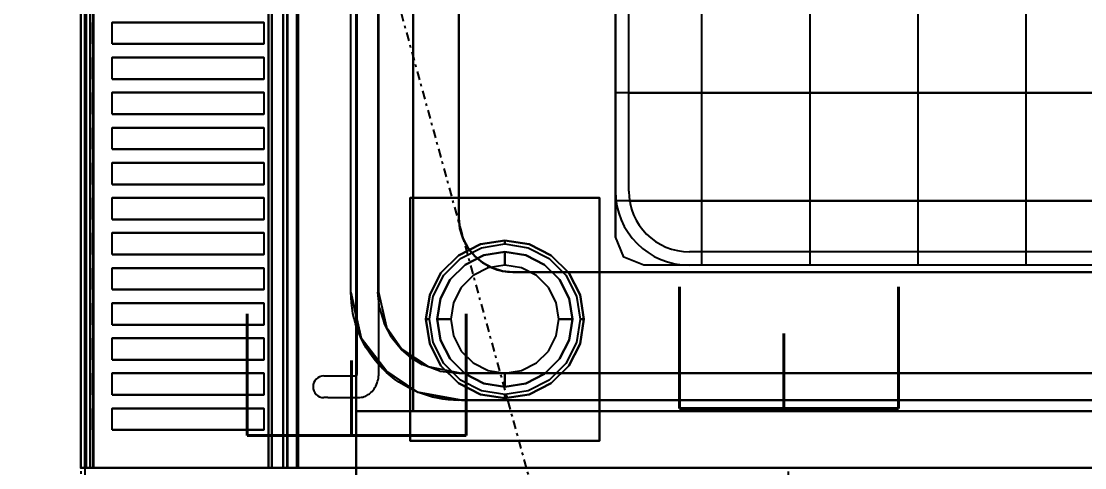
# Model space of a CAD drawing. Header units: millimetres. Extents: x 45 to 25350, y 77 to 5059.
# Drawn here: x 22147.8 to 22187.16, y 4019.1 to 4035.64 of the extents above; entities that cross this region are included whole.
import ezdxf

# ---------------------------------------------------------------- set-up
doc = ezdxf.new("R2010")
doc.units = ezdxf.units.MM
doc.header["$LTSCALE"] = 5
doc.linetypes.add('DASHED2', pattern=[9.525, 6.35, -3.175])
doc.linetypes.add('TRATTO-PUNTO', pattern=[1, 0.5, -0.25, 0, -0.25])
for name, color, linetype in [('200-EquipBorder-2d', 9, 'Continuous'), ('200-EquipHidden-2D', 53, 'DASHED2'), ('200-EquipInternal-2d', 252, 'Continuous'), ('200-EquipSteel-3d', 9, 'Continuous'), ('250-ele-2d', 20, 'Continuous'), ('HG-001 Duvar', 6, 'Continuous')]:
    doc.layers.add(name, color=color, linetype=linetype)
doc.layers.add('200-InsPoint-3D', color=3, linetype='Continuous', plot=False)
doc.styles.add('SIMPLEX', font='simplex')

# ---------------------------------------------------------------- blocks, each defined once
blk = doc.blocks.new('ECON')
at = {"layer": '250-ele-2d'}
for p, q in [((0, 40.64), (0, 20.32)), ((-40.64, 0), (-20.32, 0)), ((20.32, 0), (40.64, 0)), ((0, -20.32), (0, -40.64))]:
    blk.add_line(p, q, dxfattribs=at)
for radius in [20.32, 1]:
    blk.add_circle((0, 0), radius, dxfattribs=at)
blk.add_point((0, 0), dxfattribs=at)
at = {"layer": '250-ele-2d', "style": 'SIMPLEX', "flags": 8}
blk.add_attdef('E', (50.05, -40.64), '', height=81, dxfattribs=at)
blk = doc.blocks.new('ELECTROLUX-MC7-BODY400X250')
at = {"layer": '200-EquipBorder-2d'}
for p, q in [((0, 0), (400, 0)), ((0, -655), (0, 0))]:
    blk.add_line(p, q, dxfattribs=at)
at = {"layer": '200-EquipInternal-2d'}
blk.add_line((0, -80), (400, -80), dxfattribs=at)
at = {"layer": '200-EquipSteel-3d'}
for points, invisible_edges in [([(0, -0.34, 912.22), (0, 0, 910.5), (400, 0, 910.5), (400, -0.34, 912.22)], 8), ([(0, 0, 902.7), (0, -0.13, 901.81), (400, -0.13, 901.81), (400, 0, 902.7)], 2), ([(0, -0.13, 901.81), (0, -0.54, 901.01), (400, -0.54, 901.01), (400, -0.13, 901.81)], 10), ([(0, -1.32, 913.68), (0, -0.34, 912.22), (400, -0.34, 912.22), (400, -1.32, 913.68)], 10), ([(0, -0.54, 901.01), (0, -1.19, 900.39), (400, -1.19, 900.39), (400, -0.54, 901.01)], 10), ([(0, -1.19, 900.39), (0, -2, 900), (400, -2, 900), (400, -1.19, 900.39)], 8), ([(0, -2.78, 914.66), (0, -1.32, 913.68), (400, -1.32, 913.68), (400, -2.78, 914.66)], 10), ([(0, -655, 650), (0, -655, 900), (0, -2, 900), (0, -102, 724)], 12), ([(0, -2, 900), (0, -2, 724), (0, -102, 724)], 8), ([(0, -4.5, 915), (0, -2.78, 914.66), (400, -2.78, 914.66), (400, -4.5, 915)], 2), ([(0, -71.6, 914.58), (0, -69.5, 915), (400, -69.5, 915), (400, -71.6, 914.58)], 8), ([(0, -73.39, 913.39), (0, -71.6, 914.58), (400, -71.6, 914.58), (400, -73.39, 913.39)], 10), ([(0, -74.58, 911.6), (0, -73.39, 913.39), (400, -73.39, 913.39), (400, -74.58, 911.6)], 10), ([(0, -75, 909.5), (0, -74.58, 911.6), (400, -74.58, 911.6), (400, -75, 909.5)], 2), ([(0, -75.45, 903.59), (0, -75, 905.7), (400, -75, 905.7), (400, -75.45, 903.59)], 8), ([(0, -76.64, 901.78), (0, -75.45, 903.59), (400, -75.45, 903.59), (400, -76.64, 901.78)], 10), ([(0, -78.4, 900.53), (0, -76.64, 901.78), (400, -76.64, 901.78), (400, -78.4, 900.53)], 10), ([(0, -80.5, 900), (0, -78.4, 900.53), (400, -78.4, 900.53), (400, -80.5, 900)], 2), ([(0, -102, 724), (0, -655, 650), (0, -102, 650)], 1)]:
    blk.add_3dface(points, dxfattribs=dict(at, invisible_edges=invisible_edges))
for points in [[(0, 0, 910.5), (0, 0, 902.7), (400, 0, 902.7), (400, 0, 910.5)], [(0, -2, 724), (0, -2, 900), (400, -2, 900), (400, -2, 724)], [(0, -2, 724), (0, -102, 724), (400, -102, 724), (400, -2, 724)], [(0, -69.5, 915), (0, -4.5, 915), (400, -4.5, 915), (400, -69.5, 915)], [(0, -75, 905.7), (0, -75, 909.5), (400, -75, 909.5), (400, -75, 905.7)], [(0, -655, 650), (0, -102, 650), (400, -102, 650), (400, -655, 650)], [(0, -102, 650), (400, -102, 650), (400, -102, 724), (0, -102, 724)]]:
    blk.add_3dface(points, dxfattribs=at)
at = {"layer": '200-InsPoint-3D'}
blk.add_point((0, 0), dxfattribs=at)
blk = doc.blocks.new('ELECTROLUX-MC-CAMINO400')
at = {"layer": '200-EquipInternal-2d'}
for points in [[(0, -0.21), (400, -0.21), (400, -75.21), (0, -75.21)], [(14, -10.37), (22, -10.37), (22, -66.52), (14, -66.52)], [(27, -10.37), (35, -10.37), (35, -66.52), (27, -66.52)], [(40, -10.37), (48, -10.37), (48, -66.52), (40, -66.52)], [(53, -10.37), (61, -10.37), (61, -66.52), (53, -66.52)], [(66, -10.37), (74, -10.37), (74, -66.52), (66, -66.52)], [(79, -10.37), (87, -10.37), (87, -66.52), (79, -66.52)], [(92, -10.37), (100, -10.37), (100, -66.52), (92, -66.52)], [(105, -10.37), (113, -10.37), (113, -66.52), (105, -66.52)], [(118, -10.37), (126, -10.37), (126, -66.52), (118, -66.52)], [(131, -10.37), (139, -10.37), (139, -66.52), (131, -66.52)], [(144, -10.37), (152, -10.37), (152, -66.52), (144, -66.52)], [(157, -10.37), (165, -10.37), (165, -66.52), (157, -66.52)]]:
    blk.add_lwpolyline(points, close=True, dxfattribs=at)
at = {"layer": '200-EquipSteel-3d'}
for points in [[(0, -0.21, 917.01), (0, -0.21, 956), (400, -0.21, 956), (400, -0.21, 917.01)], [(0, -69.44, 915), (0, -3.39, 915), (400, -3.39, 915), (400, -69.44, 915)]]:
    blk.add_3dface(points, dxfattribs=at)
for points, invisible_edges in [([(0, -0.21, 956), (0, -0.36, 956.76), (400, -0.36, 956.76), (400, -0.21, 956)], 2), ([(0, -0.25, 916.62), (0, -0.21, 917.01), (400, -0.21, 917.01), (400, -0.25, 916.62)], 8), ([(0, -0.37, 916.23), (0, -0.25, 916.62), (400, -0.25, 916.62), (400, -0.37, 916.23)], 10), ([(0, -0.36, 956.76), (0, -0.78, 957.41), (400, -0.78, 957.41), (400, -0.36, 956.76)], 10), ([(0, -0.56, 915.88), (0, -0.37, 916.23), (400, -0.37, 916.23), (400, -0.56, 915.88)], 10), ([(0, -0.82, 915.58), (0, -0.56, 915.88), (400, -0.56, 915.88), (400, -0.82, 915.58)], 10), ([(0, -0.78, 957.41), (0, -1.43, 957.84), (400, -1.43, 957.84), (400, -0.78, 957.41)], 10), ([(0, -1.41, 915.27), (0, -0.82, 915.58), (400, -0.82, 915.58), (400, -1.41, 915.27)], 10), ([(0, -2.05, 915.07), (0, -1.41, 915.27), (400, -1.41, 915.27), (400, -2.05, 915.07)], 10), ([(0, -1.43, 957.84), (0, -2.19, 958), (400, -2.19, 958), (400, -1.43, 957.84)], 8), ([(0, -2.72, 914.98), (0, -2.05, 915.07), (400, -2.05, 915.07), (400, -2.72, 914.98)], 10), ([(0, -10.37, 957.76), (0, -2.19, 958), (14, -2.19, 958), (14, -10.37, 957.76)], 12), ([(0, -3.39, 915), (0, -2.72, 914.98), (400, -2.72, 914.98), (400, -3.39, 915)], 2), ([(14, -10.37, 957.76), (22, -10.37, 957.76), (22, -2.19, 958), (14, -2.19, 958)], 10), ([(22, -2.19, 958), (27, -2.19, 958), (27, -10.37, 957.76), (22, -10.37, 957.76)], 14), ([(27, -10.37, 957.76), (35, -10.37, 957.76), (35, -2.19, 958), (27, -2.19, 958)], 10), ([(35, -2.19, 958), (40, -2.19, 958), (40, -10.37, 957.76), (35, -10.37, 957.76)], 14), ([(40, -10.37, 957.76), (48, -10.37, 957.76), (48, -2.19, 958), (40, -2.19, 958)], 10), ([(48, -2.19, 958), (53, -2.19, 958), (53, -10.37, 957.76), (48, -10.37, 957.76)], 14), ([(53, -10.37, 957.76), (61, -10.37, 957.76), (61, -2.19, 958), (53, -2.19, 958)], 10), ([(61, -2.19, 958), (66, -2.19, 958), (66, -10.37, 957.76), (61, -10.37, 957.76)], 14), ([(66, -10.37, 957.76), (74, -10.37, 957.76), (74, -2.19, 958), (66, -2.19, 958)], 10), ([(74, -2.19, 958), (79, -2.19, 958), (79, -10.37, 957.76), (74, -10.37, 957.76)], 14), ([(79, -10.37, 957.76), (87, -10.37, 957.76), (87, -2.19, 958), (79, -2.19, 958)], 10), ([(87, -2.19, 958), (92, -2.19, 958), (92, -10.37, 957.76), (87, -10.37, 957.76)], 14), ([(92, -10.37, 957.76), (100, -10.37, 957.76), (100, -2.19, 958), (92, -2.19, 958)], 10), ([(100, -2.19, 958), (105, -2.19, 958), (105, -10.37, 957.76), (100, -10.37, 957.76)], 14), ([(105, -10.37, 957.76), (113, -10.37, 957.76), (113, -2.19, 958), (105, -2.19, 958)], 10), ([(113, -2.19, 958), (118, -2.19, 958), (118, -10.37, 957.76), (113, -10.37, 957.76)], 14), ([(118, -10.37, 957.76), (126, -10.37, 957.76), (126, -2.19, 958), (118, -2.19, 958)], 10), ([(126, -2.19, 958), (131, -2.19, 958), (131, -10.37, 957.76), (126, -10.37, 957.76)], 14), ([(131, -10.37, 957.76), (139, -10.37, 957.76), (139, -2.19, 958), (131, -2.19, 958)], 10), ([(139, -2.19, 958), (144, -2.19, 958), (144, -10.37, 957.76), (139, -10.37, 957.76)], 14), ([(144, -10.37, 957.76), (152, -10.37, 957.76), (152, -2.19, 958), (144, -2.19, 958)], 10), ([(152, -2.19, 958), (157, -2.19, 958), (157, -10.37, 957.76), (152, -10.37, 957.76)], 14), ([(157, -10.37, 957.76), (165, -10.37, 957.76), (165, -2.19, 958), (157, -2.19, 958)], 10), ([(165, -2.19, 958), (170, -2.19, 958), (170, -10.37, 957.76), (165, -10.37, 957.76)], 14), ([(0, -17.47, 956.91), (0, -10.37, 957.76), (14, -10.37, 957.76), (14, -17.47, 956.91)], 10), ([(22, -17.47, 956.91), (22, -10.37, 957.76), (27, -10.37, 957.76), (27, -17.47, 956.91)], 10), ([(35, -17.47, 956.91), (35, -10.37, 957.76), (40, -10.37, 957.76), (40, -17.47, 956.91)], 10), ([(48, -17.47, 956.91), (48, -10.37, 957.76), (53, -10.37, 957.76), (53, -17.47, 956.91)], 10), ([(61, -17.47, 956.91), (61, -10.37, 957.76), (66, -10.37, 957.76), (66, -17.47, 956.91)], 10), ([(74, -17.47, 956.91), (74, -10.37, 957.76), (79, -10.37, 957.76), (79, -17.47, 956.91)], 10), ([(87, -17.47, 956.91), (87, -10.37, 957.76), (92, -10.37, 957.76), (92, -17.47, 956.91)], 10), ([(100, -17.47, 956.91), (100, -10.37, 957.76), (105, -10.37, 957.76), (105, -17.47, 956.91)], 10), ([(113, -17.47, 956.91), (113, -10.37, 957.76), (118, -10.37, 957.76), (118, -17.47, 956.91)], 10), ([(126, -17.47, 956.91), (126, -10.37, 957.76), (131, -10.37, 957.76), (131, -17.47, 956.91)], 10), ([(139, -17.47, 956.91), (139, -10.37, 957.76), (144, -10.37, 957.76), (144, -17.47, 956.91)], 10), ([(152, -17.47, 956.91), (152, -10.37, 957.76), (157, -10.37, 957.76), (157, -17.47, 956.91)], 10), ([(165, -17.47, 956.91), (165, -10.37, 957.76), (170, -10.37, 957.76), (170, -17.47, 956.91)], 10), ([(0, -24.48, 955.45), (0, -17.47, 956.91), (14, -17.47, 956.91), (14, -24.48, 955.45)], 10), ([(22, -24.48, 955.45), (22, -17.47, 956.91), (27, -17.47, 956.91), (27, -24.48, 955.45)], 10), ([(35, -24.48, 955.45), (35, -17.47, 956.91), (40, -17.47, 956.91), (40, -24.48, 955.45)], 10), ([(48, -24.48, 955.45), (48, -17.47, 956.91), (53, -17.47, 956.91), (53, -24.48, 955.45)], 10), ([(61, -24.48, 955.45), (61, -17.47, 956.91), (66, -17.47, 956.91), (66, -24.48, 955.45)], 10), ([(74, -24.48, 955.45), (74, -17.47, 956.91), (79, -17.47, 956.91), (79, -24.48, 955.45)], 10), ([(87, -24.48, 955.45), (87, -17.47, 956.91), (92, -17.47, 956.91), (92, -24.48, 955.45)], 10), ([(100, -24.48, 955.45), (100, -17.47, 956.91), (105, -17.47, 956.91), (105, -24.48, 955.45)], 10), ([(113, -24.48, 955.45), (113, -17.47, 956.91), (118, -17.47, 956.91), (118, -24.48, 955.45)], 10), ([(126, -24.48, 955.45), (126, -17.47, 956.91), (131, -17.47, 956.91), (131, -24.48, 955.45)], 10), ([(139, -24.48, 955.45), (139, -17.47, 956.91), (144, -17.47, 956.91), (144, -24.48, 955.45)], 10), ([(152, -24.48, 955.45), (152, -17.47, 956.91), (157, -17.47, 956.91), (157, -24.48, 955.45)], 10), ([(165, -24.48, 955.45), (165, -17.47, 956.91), (170, -17.47, 956.91), (170, -24.48, 955.45)], 10), ([(0, -31.33, 953.39), (0, -24.48, 955.45), (14, -24.48, 955.45), (14, -31.33, 953.39)], 10), ([(22, -31.33, 953.39), (22, -24.48, 955.45), (27, -24.48, 955.45), (27, -31.33, 953.39)], 10), ([(35, -31.33, 953.39), (35, -24.48, 955.45), (40, -24.48, 955.45), (40, -31.33, 953.39)], 10), ([(48, -31.33, 953.39), (48, -24.48, 955.45), (53, -24.48, 955.45), (53, -31.33, 953.39)], 10), ([(61, -31.33, 953.39), (61, -24.48, 955.45), (66, -24.48, 955.45), (66, -31.33, 953.39)], 10), ([(74, -31.33, 953.39), (74, -24.48, 955.45), (79, -24.48, 955.45), (79, -31.33, 953.39)], 10), ([(87, -31.33, 953.39), (87, -24.48, 955.45), (92, -24.48, 955.45), (92, -31.33, 953.39)], 10), ([(100, -31.33, 953.39), (100, -24.48, 955.45), (105, -24.48, 955.45), (105, -31.33, 953.39)], 10), ([(113, -31.33, 953.39), (113, -24.48, 955.45), (118, -24.48, 955.45), (118, -31.33, 953.39)], 10), ([(126, -31.33, 953.39), (126, -24.48, 955.45), (131, -24.48, 955.45), (131, -31.33, 953.39)], 10), ([(139, -31.33, 953.39), (139, -24.48, 955.45), (144, -24.48, 955.45), (144, -31.33, 953.39)], 10), ([(152, -31.33, 953.39), (152, -24.48, 955.45), (157, -24.48, 955.45), (157, -31.33, 953.39)], 10), ([(165, -31.33, 953.39), (165, -24.48, 955.45), (170, -24.48, 955.45), (170, -31.33, 953.39)], 10), ([(0, -37.98, 950.75), (0, -31.33, 953.39), (14, -31.33, 953.39), (14, -37.98, 950.75)], 10), ([(22, -37.98, 950.75), (22, -31.33, 953.39), (27, -31.33, 953.39), (27, -37.98, 950.75)], 10), ([(35, -37.98, 950.75), (35, -31.33, 953.39), (40, -31.33, 953.39), (40, -37.98, 950.75)], 10), ([(48, -37.98, 950.75), (48, -31.33, 953.39), (53, -31.33, 953.39), (53, -37.98, 950.75)], 10), ([(61, -37.98, 950.75), (61, -31.33, 953.39), (66, -31.33, 953.39), (66, -37.98, 950.75)], 10), ([(74, -37.98, 950.75), (74, -31.33, 953.39), (79, -31.33, 953.39), (79, -37.98, 950.75)], 10), ([(87, -37.98, 950.75), (87, -31.33, 953.39), (92, -31.33, 953.39), (92, -37.98, 950.75)], 10), ([(100, -37.98, 950.75), (100, -31.33, 953.39), (105, -31.33, 953.39), (105, -37.98, 950.75)], 10), ([(113, -37.98, 950.75), (113, -31.33, 953.39), (118, -31.33, 953.39), (118, -37.98, 950.75)], 10), ([(126, -37.98, 950.75), (126, -31.33, 953.39), (131, -31.33, 953.39), (131, -37.98, 950.75)], 10), ([(139, -37.98, 950.75), (139, -31.33, 953.39), (144, -31.33, 953.39), (144, -37.98, 950.75)], 10), ([(152, -37.98, 950.75), (152, -31.33, 953.39), (157, -31.33, 953.39), (157, -37.98, 950.75)], 10), ([(165, -37.98, 950.75), (165, -31.33, 953.39), (170, -31.33, 953.39), (170, -37.98, 950.75)], 10), ([(0, -44.37, 947.54), (0, -37.98, 950.75), (14, -37.98, 950.75), (14, -44.37, 947.54)], 10), ([(22, -44.37, 947.54), (22, -37.98, 950.75), (27, -37.98, 950.75), (27, -44.37, 947.54)], 10), ([(35, -44.37, 947.54), (35, -37.98, 950.75), (40, -37.98, 950.75), (40, -44.37, 947.54)], 10), ([(48, -44.37, 947.54), (48, -37.98, 950.75), (53, -37.98, 950.75), (53, -44.37, 947.54)], 10), ([(61, -44.37, 947.54), (61, -37.98, 950.75), (66, -37.98, 950.75), (66, -44.37, 947.54)], 10), ([(74, -44.37, 947.54), (74, -37.98, 950.75), (79, -37.98, 950.75), (79, -44.37, 947.54)], 10), ([(87, -44.37, 947.54), (87, -37.98, 950.75), (92, -37.98, 950.75), (92, -44.37, 947.54)], 10), ([(100, -44.37, 947.54), (100, -37.98, 950.75), (105, -37.98, 950.75), (105, -44.37, 947.54)], 10), ([(113, -44.37, 947.54), (113, -37.98, 950.75), (118, -37.98, 950.75), (118, -44.37, 947.54)], 10), ([(126, -44.37, 947.54), (126, -37.98, 950.75), (131, -37.98, 950.75), (131, -44.37, 947.54)], 10), ([(139, -44.37, 947.54), (139, -37.98, 950.75), (144, -37.98, 950.75), (144, -44.37, 947.54)], 10), ([(152, -44.37, 947.54), (152, -37.98, 950.75), (157, -37.98, 950.75), (157, -44.37, 947.54)], 10), ([(165, -44.37, 947.54), (165, -37.98, 950.75), (170, -37.98, 950.75), (170, -44.37, 947.54)], 10), ([(0, -50.47, 943.8), (0, -44.37, 947.54), (14, -44.37, 947.54), (14, -50.47, 943.8)], 10), ([(22, -50.47, 943.8), (22, -44.37, 947.54), (27, -44.37, 947.54), (27, -50.47, 943.8)], 10), ([(35, -50.47, 943.8), (35, -44.37, 947.54), (40, -44.37, 947.54), (40, -50.47, 943.8)], 10), ([(48, -50.47, 943.8), (48, -44.37, 947.54), (53, -44.37, 947.54), (53, -50.47, 943.8)], 10), ([(61, -50.47, 943.8), (61, -44.37, 947.54), (66, -44.37, 947.54), (66, -50.47, 943.8)], 10), ([(74, -50.47, 943.8), (74, -44.37, 947.54), (79, -44.37, 947.54), (79, -50.47, 943.8)], 10), ([(87, -50.47, 943.8), (87, -44.37, 947.54), (92, -44.37, 947.54), (92, -50.47, 943.8)], 10), ([(100, -50.47, 943.8), (100, -44.37, 947.54), (105, -44.37, 947.54), (105, -50.47, 943.8)], 10), ([(113, -50.47, 943.8), (113, -44.37, 947.54), (118, -44.37, 947.54), (118, -50.47, 943.8)], 10), ([(126, -50.47, 943.8), (126, -44.37, 947.54), (131, -44.37, 947.54), (131, -50.47, 943.8)], 10), ([(139, -50.47, 943.8), (139, -44.37, 947.54), (144, -44.37, 947.54), (144, -50.47, 943.8)], 10), ([(152, -50.47, 943.8), (152, -44.37, 947.54), (157, -44.37, 947.54), (157, -50.47, 943.8)], 10), ([(165, -50.47, 943.8), (165, -44.37, 947.54), (170, -44.37, 947.54), (170, -50.47, 943.8)], 10), ([(0, -56.22, 939.54), (0, -50.47, 943.8), (14, -50.47, 943.8), (14, -56.22, 939.54)], 10), ([(22, -56.22, 939.54), (22, -50.47, 943.8), (27, -50.47, 943.8), (27, -56.22, 939.54)], 10), ([(35, -56.22, 939.54), (35, -50.47, 943.8), (40, -50.47, 943.8), (40, -56.22, 939.54)], 10), ([(48, -56.22, 939.54), (48, -50.47, 943.8), (53, -50.47, 943.8), (53, -56.22, 939.54)], 10), ([(61, -56.22, 939.54), (61, -50.47, 943.8), (66, -50.47, 943.8), (66, -56.22, 939.54)], 10), ([(74, -56.22, 939.54), (74, -50.47, 943.8), (79, -50.47, 943.8), (79, -56.22, 939.54)], 10), ([(87, -56.22, 939.54), (87, -50.47, 943.8), (92, -50.47, 943.8), (92, -56.22, 939.54)], 10), ([(100, -56.22, 939.54), (100, -50.47, 943.8), (105, -50.47, 943.8), (105, -56.22, 939.54)], 10), ([(113, -56.22, 939.54), (113, -50.47, 943.8), (118, -50.47, 943.8), (118, -56.22, 939.54)], 10), ([(126, -56.22, 939.54), (126, -50.47, 943.8), (131, -50.47, 943.8), (131, -56.22, 939.54)], 10), ([(139, -56.22, 939.54), (139, -50.47, 943.8), (144, -50.47, 943.8), (144, -56.22, 939.54)], 10), ([(152, -56.22, 939.54), (152, -50.47, 943.8), (157, -50.47, 943.8), (157, -56.22, 939.54)], 10), ([(165, -56.22, 939.54), (165, -50.47, 943.8), (170, -50.47, 943.8), (170, -56.22, 939.54)], 10), ([(0, -61.59, 934.81), (0, -56.22, 939.54), (14, -56.22, 939.54), (14, -61.59, 934.81)], 10), ([(22, -61.59, 934.81), (22, -56.22, 939.54), (27, -56.22, 939.54), (27, -61.59, 934.81)], 10), ([(35, -61.59, 934.81), (35, -56.22, 939.54), (40, -56.22, 939.54), (40, -61.59, 934.81)], 10), ([(48, -61.59, 934.81), (48, -56.22, 939.54), (53, -56.22, 939.54), (53, -61.59, 934.81)], 10), ([(61, -61.59, 934.81), (61, -56.22, 939.54), (66, -56.22, 939.54), (66, -61.59, 934.81)], 10), ([(74, -61.59, 934.81), (74, -56.22, 939.54), (79, -56.22, 939.54), (79, -61.59, 934.81)], 10), ([(87, -61.59, 934.81), (87, -56.22, 939.54), (92, -56.22, 939.54), (92, -61.59, 934.81)], 10), ([(100, -61.59, 934.81), (100, -56.22, 939.54), (105, -56.22, 939.54), (105, -61.59, 934.81)], 10), ([(113, -61.59, 934.81), (113, -56.22, 939.54), (118, -56.22, 939.54), (118, -61.59, 934.81)], 10), ([(126, -61.59, 934.81), (126, -56.22, 939.54), (131, -56.22, 939.54), (131, -61.59, 934.81)], 10), ([(139, -61.59, 934.81), (139, -56.22, 939.54), (144, -56.22, 939.54), (144, -61.59, 934.81)], 10), ([(152, -61.59, 934.81), (152, -56.22, 939.54), (157, -56.22, 939.54), (157, -61.59, 934.81)], 10), ([(165, -61.59, 934.81), (165, -56.22, 939.54), (170, -56.22, 939.54), (170, -61.59, 934.81)], 10), ([(0, -66.52, 929.63), (0, -61.59, 934.81), (14, -61.59, 934.81), (14, -66.52, 929.63)], 10), ([(22, -66.52, 929.63), (22, -61.59, 934.81), (27, -61.59, 934.81), (27, -66.52, 929.63)], 10), ([(35, -66.52, 929.63), (35, -61.59, 934.81), (40, -61.59, 934.81), (40, -66.52, 929.63)], 10), ([(48, -66.52, 929.63), (48, -61.59, 934.81), (53, -61.59, 934.81), (53, -66.52, 929.63)], 10), ([(61, -66.52, 929.63), (61, -61.59, 934.81), (66, -61.59, 934.81), (66, -66.52, 929.63)], 10), ([(74, -66.52, 929.63), (74, -61.59, 934.81), (79, -61.59, 934.81), (79, -66.52, 929.63)], 10), ([(87, -66.52, 929.63), (87, -61.59, 934.81), (92, -61.59, 934.81), (92, -66.52, 929.63)], 10), ([(100, -66.52, 929.63), (100, -61.59, 934.81), (105, -61.59, 934.81), (105, -66.52, 929.63)], 10), ([(113, -66.52, 929.63), (113, -61.59, 934.81), (118, -61.59, 934.81), (118, -66.52, 929.63)], 10), ([(126, -66.52, 929.63), (126, -61.59, 934.81), (131, -61.59, 934.81), (131, -66.52, 929.63)], 10), ([(139, -66.52, 929.63), (139, -61.59, 934.81), (144, -61.59, 934.81), (144, -66.52, 929.63)], 10), ([(152, -66.52, 929.63), (152, -61.59, 934.81), (157, -61.59, 934.81), (157, -66.52, 929.63)], 10), ([(165, -66.52, 929.63), (165, -61.59, 934.81), (170, -61.59, 934.81), (170, -66.52, 929.63)], 10), ([(0, -71, 924.05), (0, -66.52, 929.63), (14, -66.52, 929.63), (14, -71, 924.05)], 14), ([(14, -71, 924.05), (22, -71, 924.05), (22, -66.52, 929.63), (14, -66.52, 929.63)], 11), ([(22, -71, 924.05), (27, -71, 924.05), (27, -66.52, 929.63), (22, -66.52, 929.63)], 15), ([(27, -71, 924.05), (35, -71, 924.05), (35, -66.52, 929.63), (27, -66.52, 929.63)], 11), ([(35, -71, 924.05), (40, -71, 924.05), (40, -66.52, 929.63), (35, -66.52, 929.63)], 15), ([(40, -71, 924.05), (48, -71, 924.05), (48, -66.52, 929.63), (40, -66.52, 929.63)], 11), ([(48, -71, 924.05), (53, -71, 924.05), (53, -66.52, 929.63), (48, -66.52, 929.63)], 15), ([(53, -71, 924.05), (61, -71, 924.05), (61, -66.52, 929.63), (53, -66.52, 929.63)], 11), ([(61, -71, 924.05), (66, -71, 924.05), (66, -66.52, 929.63), (61, -66.52, 929.63)], 15), ([(66, -71, 924.05), (74, -71, 924.05), (74, -66.52, 929.63), (66, -66.52, 929.63)], 11), ([(74, -71, 924.05), (79, -71, 924.05), (79, -66.52, 929.63), (74, -66.52, 929.63)], 15), ([(79, -71, 924.05), (87, -71, 924.05), (87, -66.52, 929.63), (79, -66.52, 929.63)], 11), ([(87, -71, 924.05), (92, -71, 924.05), (92, -66.52, 929.63), (87, -66.52, 929.63)], 15), ([(92, -71, 924.05), (100, -71, 924.05), (100, -66.52, 929.63), (92, -66.52, 929.63)], 11), ([(100, -71, 924.05), (105, -71, 924.05), (105, -66.52, 929.63), (100, -66.52, 929.63)], 15), ([(105, -71, 924.05), (113, -71, 924.05), (113, -66.52, 929.63), (105, -66.52, 929.63)], 11), ([(113, -71, 924.05), (118, -71, 924.05), (118, -66.52, 929.63), (113, -66.52, 929.63)], 15), ([(118, -71, 924.05), (126, -71, 924.05), (126, -66.52, 929.63), (118, -66.52, 929.63)], 11), ([(126, -71, 924.05), (131, -71, 924.05), (131, -66.52, 929.63), (126, -66.52, 929.63)], 15), ([(131, -71, 924.05), (139, -71, 924.05), (139, -66.52, 929.63), (131, -66.52, 929.63)], 11), ([(139, -71, 924.05), (144, -71, 924.05), (144, -66.52, 929.63), (139, -66.52, 929.63)], 15), ([(144, -71, 924.05), (152, -71, 924.05), (152, -66.52, 929.63), (144, -66.52, 929.63)], 11), ([(152, -71, 924.05), (157, -71, 924.05), (157, -66.52, 929.63), (152, -66.52, 929.63)], 15), ([(157, -71, 924.05), (165, -71, 924.05), (165, -66.52, 929.63), (157, -66.52, 929.63)], 11), ([(165, -71, 924.05), (170, -71, 924.05), (170, -66.52, 929.63), (165, -66.52, 929.63)], 15), ([(0, -70.76, 915.05), (0, -69.44, 915), (400, -69.44, 915), (400, -70.76, 915.05)], 8), ([(0, -72.06, 915.25), (0, -70.76, 915.05), (400, -70.76, 915.05), (400, -72.06, 915.25)], 10), ([(0, -74.97, 918.1), (0, -71, 924.05), (400, -71, 924.05), (400, -74.97, 918.1)], 2), ([(0, -73.33, 915.6), (0, -72.06, 915.25), (400, -72.06, 915.25), (400, -73.33, 915.6)], 10), ([(0, -74.56, 916.08), (0, -73.33, 915.6), (400, -73.33, 915.6), (400, -74.56, 916.08)], 10), ([(0, -74.96, 916.48), (0, -74.56, 916.08), (400, -74.56, 916.08), (400, -74.96, 916.48)], 10), ([(0, -75.18, 917), (0, -74.96, 916.48), (400, -74.96, 916.48), (400, -75.18, 917)], 10), ([(0, -74.97, 918.1), (0, -75.18, 917.57), (400, -75.18, 917.57), (400, -74.97, 918.1)], 2), ([(0, -75.18, 917.57), (0, -75.18, 917), (400, -75.18, 917), (400, -75.18, 917.57)], 10)]:
    blk.add_3dface(points, dxfattribs=dict(at, invisible_edges=invisible_edges))
blk = doc.blocks.new('ELECTROLUX-MC7-FRYERTOP-400')
at = {"layer": '200-EquipInternal-2d'}
for p, q in [((26, -91.46), (26, -90)), ((34, -90), (34, -91.46)), ((26, -91.46), (26, -102.78)), ((34, -91.46), (34, -102.13)), ((35, -102.31), (365, -102.31)), ((35, -110.31), (365, -110.31)), ((98.88, -202.89), (98.88, -458.66)), ((138.88, -202.89), (138.88, -458.95)), ((80, -229.96), (320, -229.96)), ((80, -269.96), (320, -269.96)), ((80, -309.96), (320, -309.96)), ((80, -349.96), (320, -349.96))]:
    blk.add_line(p, q, dxfattribs=at)
at = {"layer": '200-EquipInternal-2d', "linetype": 'Continuous'}
for p, q in [((102.5, -197.89), (297.5, -197.89)), ((102.5, -202.89), (297.5, -202.89)), ((75, -436.45), (75, -225.39)), ((80, -436.45), (80, -225.39))]:
    blk.add_line(p, q, dxfattribs=at)
at = {"layer": '200-EquipInternal-2d'}
for points in [[(375, -140), (375, -565, -0.414214), (335, -605), (65, -605, -0.414214), (25, -565), (25, -140, -0.414214), (65, -100), (335, -100, -0.414214)], [(92.5, -520), (307.5, -520, 0.414214), (327.5, -500), (327.5, -160, 0.414214), (307.5, -140), (92.5, -140, 0.414214), (72.5, -160), (72.5, -500, 0.414214)]]:
    blk.add_lwpolyline(points, format="xyb", close=True, dxfattribs=at)
blk.add_arc((30, -90), 4, 0, 180, dxfattribs=at)
at = {"layer": '200-EquipInternal-2d', "linetype": 'Continuous'}
for radius in [27.5, 22.5]:
    blk.add_arc((102.5, -225.39), radius, 90, 180, dxfattribs=at)
at = {"layer": '200-EquipInternal-2d'}
blk.add_ellipse((30, -91.46), major_axis=(4, 0), ratio=0.707107, start_param=0, end_param=0.00009, dxfattribs=at)
for points, knots in [([(34, -102.13), (34.07, -102.16), (34.15, -102.19), (34.33, -102.24), (34.45, -102.26), (34.68, -102.3), (34.81, -102.31), (34.96, -102.31), (34.98, -102.31), (35, -102.31)], [4.1798311, 4.1798311, 4.1798311, 4.1798311, 4.33287, 4.33287, 4.5070789, 4.5070789, 4.6851432, 4.6851432, 4.712389, 4.712389, 4.712389, 4.712389]), ([(26, -102.78), (26, -103.52), (26.13, -104.26), (26.62, -105.67), (27, -106.33), (27.95, -107.57), (28.55, -108.13), (29.9, -109.06), (30.65, -109.44), (32.21, -109.99), (33.02, -110.17), (34.22, -110.29), (34.61, -110.31), (35, -110.31)], [3.141593, 3.141593, 3.141593, 3.141593, 3.384026, 3.384026, 3.640157, 3.640157, 3.934609, 3.934609, 4.248768, 4.248768, 4.562927, 4.562927, 4.712389, 4.712389, 4.712389, 4.712389])]:
    blk.add_open_spline(points, degree=3, knots=knots, dxfattribs=at)
at = {"layer": '200-EquipSteel-3d'}
for p, q in [((314.5, -197.95, 870), (85.5, -197.95, 870)), ((314.5, -197.95, 830), (86.5, -197.95, 830)), ((314.5, -197.95, 790), (86.5, -197.95, 790)), ((314.5, -197.95, 750), (86.5, -197.95, 750)), ((86.5, -197.95, 895), (86.5, -197.95, 745)), ((86.5, -197.95, 895), (86.5, -197.95, 745)), ((98.88, -463.95, 745), (98.88, -197.95, 745)), ((138.88, -463.95, 745), (138.88, -197.95, 745)), ((75, -450.95, 870), (75, -210.95, 870)), ((75, -450.95, 750), (75, -210.95, 750)), ((75, -450.95, 790), (75, -210.95, 790)), ((75, -450.95, 830), (75, -210.95, 830)), ((75, -210.95, 895), (75, -210.95, 745)), ((75, -210.95, 895), (75, -210.95, 745)), ((75, -229.96, 745), (325, -229.96, 745)), ((75, -250.95, 895), (75, -250.95, 745)), ((75, -269.96, 745), (325, -269.96, 745)), ((75, -290.95, 895), (75, -290.95, 745)), ((75, -309.96, 745), (325, -309.96, 745)), ((75, -330.95, 895), (75, -330.95, 745)), ((75, -349.96, 745), (325, -349.96, 745)), ((75, -370.95, 895), (75, -370.95, 745))]:
    blk.add_line(p, q, dxfattribs=at)
for elevation in [745, 895]:
    blk.add_lwpolyline([(75, -208.45), (78.08, -201.03), (85.5, -197.95), (314.5, -197.95), (321.92, -201.03), (325, -208.45), (325, -453.45), (321.92, -460.88), (314.5, -463.95), (85.5, -463.95), (78.08, -460.88), (75, -453.45)], close=True, dxfattribs=dict(at, elevation=elevation))
for points, invisible_edges in [([(65, -100, 900), (335, -100, 900), (400, -80.5, 900), (0, -80.5, 900)], 11), ([(65, -100, 900), (47.95, -103.82, 900), (42.33, -107.77, 900), (0, -80.5, 900)], 12), ([(42.33, -107.77, 900), (36.72, -111.72, 900), (28.04, -124.69, 900), (0, -80.5, 900)], 12), ([(28.04, -124.69, 900), (25, -140, 900), (0, -80.5, 900)], 10), ([(25, -140, 900), (0, -80.5, 900), (0, -655, 900), (25, -565, 900)], 5), ([(66.11, -110, 890), (52.08, -113.14, 890), (47.95, -103.82, 900), (65, -100, 900)], 10), ([(335, -100, 900), (333.89, -110, 890), (66.11, -110, 890), (65, -100, 900)], 5), ([(52.08, -113.14, 890), (43.99, -118.82, 890), (35.68, -113.27, 900), (47.95, -103.82, 900)], 10), ([(88.6, -140.38, 890), (59.15, -110.58, 890), (65, -110, 890), (92.5, -140, 890)], 5), ([(65, -110, 890), (92.5, -140, 890), (307.5, -140, 890), (335, -110, 890)], 5), ([(43.99, -118.82, 890), (37.46, -128.59, 890), (28.04, -124.69, 900), (35.68, -113.27, 900)], 10), ([(81.39, -143.37, 890), (48.33, -115.06, 890), (53.52, -112.28, 890), (84.85, -141.52, 890)], 5), ([(53.52, -112.28, 890), (84.85, -141.52, 890), (88.6, -140.38, 890), (59.15, -110.58, 890)], 5), ([(43.79, -118.79, 890), (78.36, -145.86, 890), (81.39, -143.37, 890), (48.33, -115.06, 890)], 5), ([(75.87, -148.89, 890), (40.74, -122.35, 890), (43.79, -118.79, 890), (78.36, -145.86, 890)], 5), ([(37.46, -128.59, 890), (35, -140.98, 890), (25, -140.98, 900), (28.04, -124.69, 900)], 10), ([(38.29, -126.34, 890), (74.02, -152.35, 890), (75.87, -148.89, 890), (40.74, -122.35, 890)], 5), ([(72.88, -156.1, 890), (35.83, -132.97, 890), (38.29, -126.34, 890), (74.02, -152.35, 890)], 5), ([(35, -140, 890), (72.5, -160, 890), (72.88, -156.1, 890), (35.83, -132.97, 890)], 5), ([(35, -140.98, 890), (25, -140.98, 900), (25, -564.02, 900), (35, -564.02, 890)], 5), ([(72.5, -160, 890), (35, -140, 890), (35, -565, 890), (72.5, -500, 890)], 5), ([(84.85, -141.52, 730), (315.15, -141.52, 730), (318.61, -143.37, 730), (81.39, -143.37, 730)], 5), ([(81.39, -143.37, 890), (81.39, -143.37, 730), (84.85, -141.52, 730), (84.85, -141.52, 890)], 5), ([(311.4, -140.38, 730), (88.6, -140.38, 730), (84.85, -141.52, 730), (315.15, -141.52, 730)], 5), ([(84.85, -141.52, 730), (84.85, -141.52, 890), (88.6, -140.38, 890), (88.6, -140.38, 730)], 5), ([(92.5, -140, 730), (307.5, -140, 730), (311.4, -140.38, 730), (88.6, -140.38, 730)], 4), ([(88.6, -140.38, 890), (88.6, -140.38, 730), (92.5, -140, 730), (92.5, -140, 890)], 1), ([(318.61, -143.37, 730), (81.39, -143.37, 730), (78.36, -145.86, 730), (321.64, -145.86, 730)], 5), ([(78.36, -145.86, 730), (78.36, -145.86, 890), (81.39, -143.37, 890), (81.39, -143.37, 730)], 5), ([(324.13, -148.89, 730), (75.87, -148.89, 730), (74.02, -152.35, 730), (325.98, -152.35, 730)], 5), ([(74.02, -152.35, 730), (74.02, -152.35, 890), (75.87, -148.89, 890), (75.87, -148.89, 730)], 5), ([(78.36, -145.86, 730), (321.64, -145.86, 730), (324.13, -148.89, 730), (75.87, -148.89, 730)], 5), ([(75.87, -148.89, 890), (75.87, -148.89, 730), (78.36, -145.86, 730), (78.36, -145.86, 890)], 5), ([(74.02, -152.35, 730), (325.98, -152.35, 730), (327.12, -156.1, 730), (72.88, -156.1, 730)], 5), ([(72.88, -156.1, 890), (72.88, -156.1, 730), (74.02, -152.35, 730), (74.02, -152.35, 890)], 5), ([(327.12, -156.1, 730), (72.88, -156.1, 730), (72.5, -160, 730), (327.5, -160, 730)], 5), ([(72.5, -160, 730), (72.5, -160, 890), (72.88, -156.1, 890), (72.88, -156.1, 730)], 4), ([(72.5, -500, 730), (327.5, -500, 730), (327.5, -160, 730), (72.5, -160, 730)], 5), ([(72.5, -160, 890), (72.5, -160, 730), (72.5, -500, 730), (72.5, -500, 890)], 1)]:
    blk.add_3dface(points, dxfattribs=dict(at, invisible_edges=invisible_edges))
blk.add_3dface([(92.5, -140, 890), (92.5, -140, 730), (307.5, -140, 730), (307.5, -140, 890)], dxfattribs=at)
blk = doc.blocks.new('E7FRED1E00')
for name, p in [('ELECTROLUX-MC7-BODY400X250', (0, 0)), ('ELECTROLUX-MC-CAMINO400', (0, -1.29)), ('ELECTROLUX-MC7-FRYERTOP-400', (0, 0))]:
    blk.add_blockref(name, p)
blk = doc.blocks.new('E7BAPP00RH')
at = {"layer": '200-EquipInternal-2d'}
blk.add_lwpolyline([(0, -102), (1600, -102), (1600, -655), (0, -655)], close=True, dxfattribs=at)
at = {"layer": '200-EquipSteel-3d'}
for points in [[(0, -102, 650), (1600, -102, 650), (1600, -655, 650), (0, -655, 650)], [(1579, -102, 200), (1600, -102, 200), (1600, -102, 650), (1579, -102, 650)], [(1579, -655, 200), (1600, -655, 200), (1600, -102, 200), (1579, -102, 200)]]:
    blk.add_3dface(points, dxfattribs=at)
at = {"layer": '200-EquipSteel-3d', "invisible_edges": 8}
blk.add_3dface([(1600, -655, 650), (1600, -655, 200), (1600, -102, 200), (1600, -102, 650)], dxfattribs=at)
at = {"layer": '200-InsPoint-3D'}
blk.add_point((1600, 0), dxfattribs=at)
blk = doc.blocks.new('ELECTROLUX-MC-LEG200')
at = {"layer": '200-EquipSteel-3d'}
for points in [[(-45, -35, 198), (-45, 35, 198), (45, 35, 198), (45, -35, 198)], [(-45, -35, 200), (45, -35, 200), (45, 35, 200), (-45, 35, 200)], [(-45, 35, 198), (-45, 35, 200), (45, 35, 200), (45, 35, 198)], [(-45, -35, 198), (-45, -35, 200), (-45, 35, 200), (-45, 35, 198)], [(45, -35, 198), (45, 35, 198), (45, 35, 200), (45, -35, 200)], [(-45, -35, 198), (45, -35, 198), (45, -35, 200), (-45, -35, 200)]]:
    blk.add_3dface(points, dxfattribs=at)
for points, invisible_edges in [([(-17.19, 23.66, 198), (-17.19, 23.66, 71), (-9.04, 27.82, 71), (-9.04, 27.82, 198)], 5), ([(-17.19, 23.66, 71), (-16.41, 22.58, 66), (-8.62, 26.54, 66), (-9.04, 27.82, 71)], 5), ([(-9.04, 27.82, 198), (-9.04, 27.82, 71), (0, 29.25, 71), (0, 29.25, 198)], 1), ([(-9.04, 27.82, 71), (-8.62, 26.54, 66), (0, 27.91, 66), (0, 29.25, 71)], 1), ([(0, 29.25, 198), (0, 29.25, 71), (9.04, 27.82, 71), (9.04, 27.82, 198)], 4), ([(0, 29.25, 71), (0, 27.91, 66), (8.62, 26.54, 66), (9.04, 27.82, 71)], 4), ([(9.04, 27.82, 71), (8.62, 26.54, 66), (16.41, 22.58, 66), (17.19, 23.66, 71)], 5), ([(9.04, 27.82, 198), (9.04, 27.82, 71), (17.19, 23.66, 71), (17.19, 23.66, 198)], 5), ([(-23.66, 17.19, 198), (-23.66, 17.19, 71), (-17.19, 23.66, 71), (-17.19, 23.66, 198)], 5), ([(-23.66, 17.19, 71), (-22.58, 16.41, 66), (-16.41, 22.58, 66), (-17.19, 23.66, 71)], 5), ([(-7.73, 23.78, 66), (-7.73, 23.78, 5), (-14.69, 20.23, 5), (-14.69, 20.23, 66)], 5), ([(-7.73, 23.78, 5), (-7.27, 22.38, 1.46), (-13.83, 19.04, 1.46), (-14.69, 20.23, 5)], 7), ([(0, 25, 66), (0, 25, 5), (-7.73, 23.78, 5), (-7.73, 23.78, 66)], 4), ([(0, 25, 5), (0, 23.54, 1.46), (-7.27, 22.38, 1.46), (-7.73, 23.78, 5)], 6), ([(7.73, 23.78, 66), (7.73, 23.78, 5), (0, 25, 5), (0, 25, 66)], 1), ([(7.73, 23.78, 5), (7.27, 22.38, 1.46), (0, 23.54, 1.46), (0, 25, 5)], 3), ([(14.69, 20.23, 5), (13.83, 19.04, 1.46), (7.27, 22.38, 1.46), (7.73, 23.78, 5)], 7), ([(14.69, 20.23, 66), (14.69, 20.23, 5), (7.73, 23.78, 5), (7.73, 23.78, 66)], 5), ([(17.19, 23.66, 71), (16.41, 22.58, 66), (22.58, 16.41, 66), (23.66, 17.19, 71)], 5), ([(17.19, 23.66, 198), (17.19, 23.66, 71), (23.66, 17.19, 71), (23.66, 17.19, 198)], 5), ([(-14.69, 20.23, 66), (-14.69, 20.23, 5), (-20.23, 14.69, 5), (-20.23, 14.69, 66)], 5), ([(-14.69, 20.23, 5), (-13.83, 19.04, 1.46), (-19.04, 13.83, 1.46), (-20.23, 14.69, 5)], 7), ([(-7.27, 22.38, 1.46), (-6.18, 19.02), (-11.76, 16.18), (-13.83, 19.04, 1.46)], 13), ([(0, 23.54, 1.46), (0, 20), (-6.18, 19.02), (-7.27, 22.38, 1.46)], 12), ([(7.27, 22.38, 1.46), (6.18, 19.02), (0, 20), (0, 23.54, 1.46)], 9), ([(13.83, 19.04, 1.46), (11.76, 16.18), (6.18, 19.02), (7.27, 22.38, 1.46)], 13), ([(20.23, 14.69, 5), (19.04, 13.83, 1.46), (13.83, 19.04, 1.46), (14.69, 20.23, 5)], 7), ([(20.23, 14.69, 66), (20.23, 14.69, 5), (14.69, 20.23, 5), (14.69, 20.23, 66)], 5), ([(-27.82, 9.04, 198), (-27.82, 9.04, 71), (-23.66, 17.19, 71), (-23.66, 17.19, 198)], 5), ([(-27.82, 9.04, 71), (-26.54, 8.62, 66), (-22.58, 16.41, 66), (-23.66, 17.19, 71)], 5), ([(-13.83, 19.04, 1.46), (-11.76, 16.18), (-16.18, 11.76), (-19.04, 13.83, 1.46)], 13), ([(19.04, 13.83, 1.46), (16.18, 11.76), (11.76, 16.18), (13.83, 19.04, 1.46)], 13), ([(23.66, 17.19, 71), (22.58, 16.41, 66), (26.54, 8.62, 66), (27.82, 9.04, 71)], 5), ([(23.66, 17.19, 198), (23.66, 17.19, 71), (27.82, 9.04, 71), (27.82, 9.04, 198)], 5), ([(-20.23, 14.69, 66), (-20.23, 14.69, 5), (-23.78, 7.73, 5), (-23.78, 7.73, 66)], 5), ([(-20.23, 14.69, 5), (-19.04, 13.83, 1.46), (-22.38, 7.27, 1.46), (-23.78, 7.73, 5)], 7), ([(-19.04, 13.83, 1.46), (-16.18, 11.76), (-19.02, 6.18), (-22.38, 7.27, 1.46)], 13), ([(22.38, 7.27, 1.46), (19.02, 6.18), (16.18, 11.76), (19.04, 13.83, 1.46)], 13), ([(23.78, 7.73, 5), (22.38, 7.27, 1.46), (19.04, 13.83, 1.46), (20.23, 14.69, 5)], 7), ([(23.78, 7.73, 66), (23.78, 7.73, 5), (20.23, 14.69, 5), (20.23, 14.69, 66)], 5), ([(-29.25, 0, 198), (-29.25, 0, 71), (-27.82, 9.04, 71), (-27.82, 9.04, 198)], 4), ([(-29.25, 0, 71), (-27.91, 0, 66), (-26.54, 8.62, 66), (-27.82, 9.04, 71)], 4), ([(27.82, 9.04, 71), (26.54, 8.62, 66), (27.91, 0, 66), (29.25, 0, 71)], 1), ([(27.82, 9.04, 198), (27.82, 9.04, 71), (29.25, 0, 71), (29.25, 0, 198)], 1), ([(-23.78, 7.73, 66), (-23.78, 7.73, 5), (-25, 0, 5), (-25, 0, 66)], 1), ([(-23.78, 7.73, 5), (-22.38, 7.27, 1.46), (-23.54, 0, 1.46), (-25, 0, 5)], 3), ([(-22.38, 7.27, 1.46), (-19.02, 6.18), (-20, 0), (-23.54, 0, 1.46)], 9), ([(23.54, 0, 1.46), (20, 0), (19.02, 6.18), (22.38, 7.27, 1.46)], 12), ([(25, 0, 5), (23.54, 0, 1.46), (22.38, 7.27, 1.46), (23.78, 7.73, 5)], 6), ([(25, 0, 66), (25, 0, 5), (23.78, 7.73, 5), (23.78, 7.73, 66)], 4), ([(-27.82, -9.04, 198), (-27.82, -9.04, 71), (-29.25, 0, 71), (-29.25, 0, 198)], 1), ([(-27.82, -9.04, 71), (-26.54, -8.62, 66), (-27.91, 0, 66), (-29.25, 0, 71)], 1), ([(-25, 0, 66), (-25, 0, 5), (-23.78, -7.73, 5), (-23.78, -7.73, 66)], 4), ([(-25, 0, 5), (-23.54, 0, 1.46), (-22.38, -7.27, 1.46), (-23.78, -7.73, 5)], 6), ([(-23.54, 0, 1.46), (-20, 0), (-19.02, -6.18), (-22.38, -7.27, 1.46)], 12), ([(22.38, -7.27, 1.46), (19.02, -6.18), (20, 0), (23.54, 0, 1.46)], 9), ([(23.78, -7.73, 5), (22.38, -7.27, 1.46), (23.54, 0, 1.46), (25, 0, 5)], 3), ([(23.78, -7.73, 66), (23.78, -7.73, 5), (25, 0, 5), (25, 0, 66)], 1), ([(29.25, 0, 71), (27.91, 0, 66), (26.54, -8.62, 66), (27.82, -9.04, 71)], 4), ([(29.25, 0, 198), (29.25, 0, 71), (27.82, -9.04, 71), (27.82, -9.04, 198)], 4), ([(-23.78, -7.73, 5), (-22.38, -7.27, 1.46), (-19.04, -13.83, 1.46), (-20.23, -14.69, 5)], 7), ([(-23.78, -7.73, 66), (-23.78, -7.73, 5), (-20.23, -14.69, 5), (-20.23, -14.69, 66)], 5), ([(-22.38, -7.27, 1.46), (-19.02, -6.18), (-16.18, -11.76), (-19.04, -13.83, 1.46)], 13), ([(19.04, -13.83, 1.46), (16.18, -11.76), (19.02, -6.18), (22.38, -7.27, 1.46)], 13), ([(20.23, -14.69, 5), (19.04, -13.83, 1.46), (22.38, -7.27, 1.46), (23.78, -7.73, 5)], 7), ([(20.23, -14.69, 66), (20.23, -14.69, 5), (23.78, -7.73, 5), (23.78, -7.73, 66)], 5), ([(-23.66, -17.19, 71), (-22.58, -16.41, 66), (-26.54, -8.62, 66), (-27.82, -9.04, 71)], 5), ([(-23.66, -17.19, 198), (-23.66, -17.19, 71), (-27.82, -9.04, 71), (-27.82, -9.04, 198)], 5), ([(-19.04, -13.83, 1.46), (-16.18, -11.76), (-11.76, -16.18), (-13.83, -19.04, 1.46)], 13), ([(13.83, -19.04, 1.46), (11.76, -16.18), (16.18, -11.76), (19.04, -13.83, 1.46)], 13), ([(27.82, -9.04, 71), (26.54, -8.62, 66), (22.58, -16.41, 66), (23.66, -17.19, 71)], 5), ([(27.82, -9.04, 198), (27.82, -9.04, 71), (23.66, -17.19, 71), (23.66, -17.19, 198)], 5), ([(-20.23, -14.69, 5), (-19.04, -13.83, 1.46), (-13.83, -19.04, 1.46), (-14.69, -20.23, 5)], 7), ([(-20.23, -14.69, 66), (-20.23, -14.69, 5), (-14.69, -20.23, 5), (-14.69, -20.23, 66)], 5), ([(14.69, -20.23, 5), (13.83, -19.04, 1.46), (19.04, -13.83, 1.46), (20.23, -14.69, 5)], 7), ([(14.69, -20.23, 66), (14.69, -20.23, 5), (20.23, -14.69, 5), (20.23, -14.69, 66)], 5), ([(-17.19, -23.66, 71), (-16.41, -22.58, 66), (-22.58, -16.41, 66), (-23.66, -17.19, 71)], 5), ([(-17.19, -23.66, 198), (-17.19, -23.66, 71), (-23.66, -17.19, 71), (-23.66, -17.19, 198)], 5), ([(-14.69, -20.23, 5), (-13.83, -19.04, 1.46), (-7.27, -22.38, 1.46), (-7.73, -23.78, 5)], 7), ([(-13.83, -19.04, 1.46), (-11.76, -16.18), (-6.18, -19.02), (-7.27, -22.38, 1.46)], 13), ([(-7.27, -22.38, 1.46), (-6.18, -19.02), (0, -20), (0, -23.54, 1.46)], 9), ([(0, -23.54, 1.46), (0, -20), (6.18, -19.02), (7.27, -22.38, 1.46)], 12), ([(7.27, -22.38, 1.46), (6.18, -19.02), (11.76, -16.18), (13.83, -19.04, 1.46)], 13), ([(7.73, -23.78, 5), (7.27, -22.38, 1.46), (13.83, -19.04, 1.46), (14.69, -20.23, 5)], 7), ([(23.66, -17.19, 71), (22.58, -16.41, 66), (16.41, -22.58, 66), (17.19, -23.66, 71)], 5), ([(23.66, -17.19, 198), (23.66, -17.19, 71), (17.19, -23.66, 71), (17.19, -23.66, 198)], 5), ([(-9.04, -27.82, 71), (-8.62, -26.54, 66), (-16.41, -22.58, 66), (-17.19, -23.66, 71)], 5), ([(-14.69, -20.23, 66), (-14.69, -20.23, 5), (-7.73, -23.78, 5), (-7.73, -23.78, 66)], 5), ([(-7.73, -23.78, 5), (-7.27, -22.38, 1.46), (0, -23.54, 1.46), (0, -25, 5)], 3), ([(0, -25, 5), (0, -23.54, 1.46), (7.27, -22.38, 1.46), (7.73, -23.78, 5)], 6), ([(7.73, -23.78, 66), (7.73, -23.78, 5), (14.69, -20.23, 5), (14.69, -20.23, 66)], 5), ([(17.19, -23.66, 71), (16.41, -22.58, 66), (8.62, -26.54, 66), (9.04, -27.82, 71)], 5), ([(-9.04, -27.82, 198), (-9.04, -27.82, 71), (-17.19, -23.66, 71), (-17.19, -23.66, 198)], 5), ([(0, -29.25, 71), (0, -27.91, 66), (-8.62, -26.54, 66), (-9.04, -27.82, 71)], 4), ([(-7.73, -23.78, 66), (-7.73, -23.78, 5), (0, -25, 5), (0, -25, 66)], 1), ([(0, -25, 66), (0, -25, 5), (7.73, -23.78, 5), (7.73, -23.78, 66)], 4), ([(9.04, -27.82, 71), (8.62, -26.54, 66), (0, -27.91, 66), (0, -29.25, 71)], 1), ([(17.19, -23.66, 198), (17.19, -23.66, 71), (9.04, -27.82, 71), (9.04, -27.82, 198)], 5), ([(0, -29.25, 198), (0, -29.25, 71), (-9.04, -27.82, 71), (-9.04, -27.82, 198)], 4), ([(9.04, -27.82, 198), (9.04, -27.82, 71), (0, -29.25, 71), (0, -29.25, 198)], 1)]:
    blk.add_3dface(points, dxfattribs=dict(at, invisible_edges=invisible_edges))
blk = doc.blocks.new('E7BAND00O0')
at = {"layer": '200-EquipHidden-2D'}
blk.add_lwpolyline([(0, -102), (400, -102), (400, -655), (0, -655)], close=True, dxfattribs=at)
at = {"layer": '200-EquipSteel-3d', "invisible_edges": 8}
for points in [[(0, -655, 650), (0, -655, 200), (0, -102, 200), (0, -102, 650)], [(21, -655, 650), (21, -655, 200), (21, -102, 200), (21, -102, 650)]]:
    blk.add_3dface(points, dxfattribs=at)
at = {"layer": '200-EquipSteel-3d'}
for points in [[(0, -102, 200), (21, -102, 200), (21, -102, 650), (0, -102, 650)], [(0, -655, 200), (21, -655, 200), (21, -102, 200), (0, -102, 200)], [(0, -655, 650), (21, -655, 650), (21, -102, 650), (0, -102, 650)], [(21, -102, 650), (379, -102, 650), (379, -102, 200), (21, -102, 200)], [(21, -655, 200), (379, -655, 200), (379, -102, 200), (21, -102, 200)], [(21, -102, 650), (21, -123, 650), (379, -123, 650), (379, -102, 650)], [(21, -655, 245), (379, -655, 245), (379, -123, 245), (21, -123, 245)], [(21, -123, 650), (379, -123, 650), (379, -123, 245), (21, -123, 245)]]:
    blk.add_3dface(points, dxfattribs=at)
at = {"layer": '200-InsPoint-3D'}
blk.add_point((0, 0), dxfattribs=at)
blk.add_blockref('ELECTROLUX-MC-LEG200', (55, -157))
blk = doc.blocks.new('EP1124T')
at = {"layer": '200-EquipBorder-2d', "linetype": 'TRATTO-PUNTO'}
blk.add_lwpolyline([(0, -1100), (2400, -1100), (2400, 0), (0, 0)], close=True, dxfattribs=at)
at = {"layer": '200-EquipInternal-2d', "linetype": 'TRATTO-PUNTO'}
blk.add_line((0, -1100), (2400, 0), dxfattribs=at)
at = {"layer": '200-InsPoint-3D', "flags": 9}
blk.add_attdef('DISTANG', (0, 0), '', height=1, dxfattribs=at)

msp = doc.modelspace()

# ---------------------------------------------------------------- hatches: boundary and pattern name
at = {"ltscale": 0.5}
h = msp.add_hatch(dxfattribs=at)
h.set_pattern_fill('ANSI31', color=251, scale=30)
h.set_pattern_definition([(45, (24280.266, 18410.9967), (-2.6516504, 2.6516504), [])])
h.paths.add_polyline_path([(21763.422, 4094.474), (22023.384, 4098.963), (22023.021, 4119.96), (21730.1, 4114.902), (21721.79, 4595.08, -0.130845), (22999.271, 4233.912, -0.490921), (22999.351, 4233.948, -0.006684), (23000.203, 4268.186, 0.132238), (21691.262, 4625.367), (21711.964, 3429.136), (22159.106, 3170.979), (22174.106, 3196.96), (22030.234, 3280.024), (22097.77, 3397), (22270.975, 3297), (22270.985, 3297.017), (22281.975, 3316.053), (22090.583, 3426.553), (22020.057, 3425.335), (21775.094, 3421.105, -0.000011), (21771.021, 3655.54), (22030.982, 3660.029), (22030.618, 3681.026), (21770.657, 3676.536, -0.000019)])

# ---------------------------------------------------------------- linework, layer by layer
at = {"layer": 'HG-001 Duvar', "ltscale": 0.5}
msp.add_line((22150.148, 4159.097), (22150.148, 3541.28), dxfattribs=at)

# ---------------------------------------------------------------- block references
at = {"zscale": 0.1, "rotation": 90}
for name, p, xscale, yscale in [('EP1124T', (22149.998, 3679.097), 0.1666666666675383, 0.09999999999854481), ('E7FRED1E00', (22149.998, 4019.097), 0.09999999999999432, 0.09999999999999432), ('E7BAND00O0', (22149.998, 4019.097), 0.09999999999999432, 0.09999999999999432), ('E7BAPP00RH', (22149.998, 3859.097), 0.1, 0.1)]:
    msp.add_blockref(name, p, dxfattribs=dict(at, xscale=xscale, yscale=yscale))
for p, xscale, yscale in [((22176.198, 4014.897), 0.1, 0.1), ((22160.198, 4013.897), 0.09999999999999432, 0.09999999999999432)]:
    msp.add_blockref('ECON', p, dxfattribs=dict(at, xscale=xscale, yscale=yscale)).add_auto_attribs({'E': 'E'})

doc.saveas('drawing.dxf')
